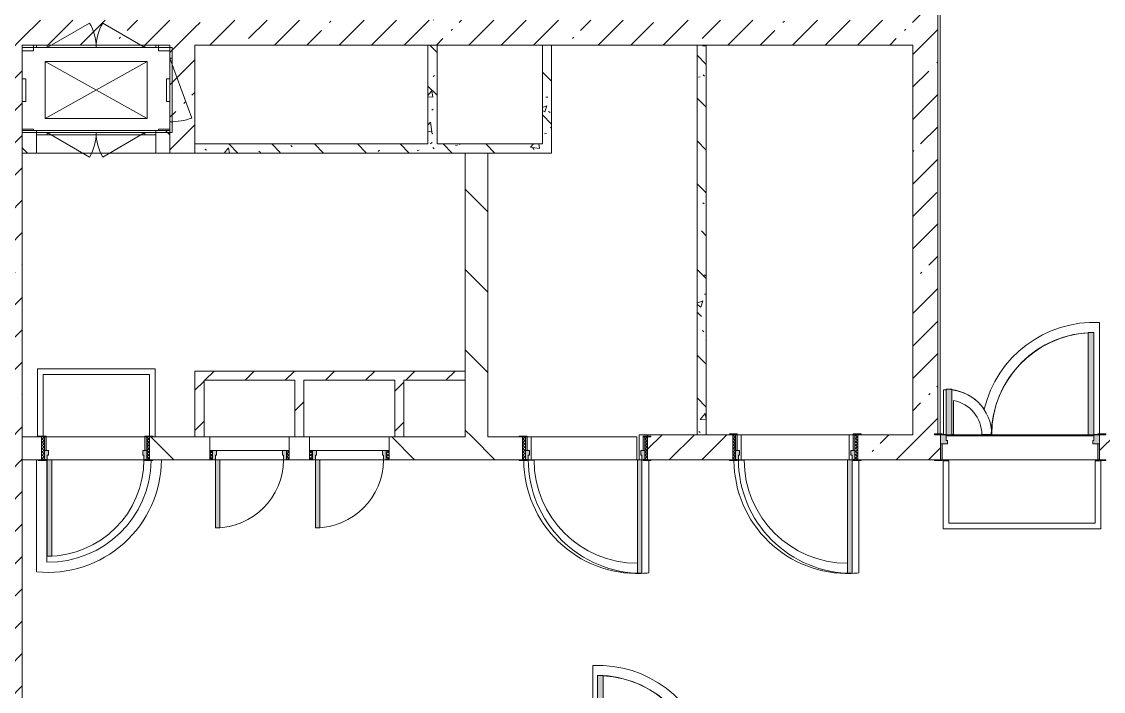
# Model space of a CAD drawing. Header units: millimetres. Extents: x 34897 to 231692, y -8553 to 29000.
# Drawn here: x 189646 to 199170, y 11360 to 17257 of the extents above; entities that cross this region are included whole.
import ezdxf

# ---------------------------------------------------------------- set-up
doc = ezdxf.new("R2010")
doc.units = ezdxf.units.MM
for name, color, linetype, lineweight, true_color in [('A-DOOR-1', 7, 'Continuous', 5, 0xaaaaaa), ('A-DOOR-2', 7, 'Continuous', 5, 0xe2e2e2), ('A-DOOR-FRAM-1', 7, 'Continuous', 5, 0xe2e2e2), ('A-DOOR-FRAM-2', 7, 'Continuous', 5, 0xaaaaaa), ('A-FLOR-1', 7, 'Continuous', 5, 0xaaaaaa), ('I-WALL-6', 7, 'Continuous', 5, 0x787878)]:
    doc.layers.add(name, color=color, linetype=linetype, lineweight=lineweight, true_color=true_color)
for name, color, linetype, lineweight in [('A-GENM', 7, 'Continuous', 5), ('A-WALL', 7, 'Continuous', 9), ('I-WALL-4', 7, 'Continuous', 5), ('M-EQPM-1', 7, 'Continuous', 5)]:
    doc.layers.add(name, color=color, linetype=linetype, lineweight=lineweight)
pattern_1 = [(45, (104681.5, 0), (-285.1231, 285.1231), []), (45, (104966.64, 0), (-285.1231, 285.1231), [504.031, -100.806, 16.764, -84.042])]
pattern_2 = [(135, (104681.5, 0), (-353.5534, -353.5534), [])]
pattern_3 = [(135, (104681.5, 0), (-377.1708, -377.1708), [533.4, -88.9, 17.78, -88.9]), (135, (104681.5, 376.94), (-377.1708, -377.1708), []), (50, (104681.5, 0), (637.6445, -55.7866), [66.675, -733.425]), (355, (104681.5, 0), (-123.3494, 668.699), [53.34, -586.74]), (100.451, (104734.65, -4.65), (514.299, 612.908), [56.665, -623.315]), (46.184, (104681.5, 177.8), (948.7764, -147.15), [100.012, -1100.137]), (96.636, (104760.6, 165.5), (830.909, 865.997), [84.998, -934.973]), (351.184, (104681.5, 177.8), (830.918, 865.988), [80.01, -880.11]), (21, (104770.4, 133.35), (530.6506, -357.9283), [66.675, -733.425]), (326, (104770.4, 133.35), (216.308, 644.6585), [53.34, -586.74]), (71.451, (104814.64, 103.5), (746.9596, 286.7243), [56.665, -623.315]), (37.5, (104681.52, 0), (10.81053, 295.9426), [16.764, -562.864, 16.764, -578.866, -588.962]), (37.5, (104681.52, 0), (10.81053, 295.9426), [-1175.258, 16.764, -572.198]), (7.5, (104681.52, 0), (233.8692, 350.6318), [16.764, -322.834, 16.764, -549.529, -224.472]), (7.5, (104681.52, 0), (233.8692, 350.6318), [-905.891, 16.764, -207.708]), (327.5, (104483.27, 0), (474.5678, -20.0513), [16.764, -205.486, 16.764, -676.656, -920.115]), (327.5, (104483.27, 0), (474.5678, -20.0513), [-915.67, 16.764, -903.351]), (317.5, (104394.37, 0), (518.4522, 88.9934), [16.764, -272.161, 16.764, -443.738, -653.415]), (317.5, (104394.37, 0), (518.4522, 88.9934), [-749.427, 16.764, -636.651])]
pattern_4 = [(45, (104681.52, 0), (-176.7767, 176.7767), [])]

# ---------------------------------------------------------------- blocks, each defined once
blk = doc.blocks.new('110_Дверь_СКБ_1Ст_Внутренняя1 - Д-8 950x2100h_охрана-V65-2_10_2_птичка')
at = {"layer": 'A-DOOR-1'}
h = blk.add_hatch(dxfattribs=at)
h.set_pattern_fill('FP_106', color=256, style=0, pattern_type=2)
h.set_pattern_definition([(135, (1826.41, 164.685), (-14.14214, -14.14214), []), (225, (1826.41, 164.685), (14.14214, -14.14214), [])])
h.paths.add_polyline_path([(487.5, 100), (462.5, 100), (462.5, -100), (487.5, -100), (487.5, -34.8)])
at = {"layer": 'A-DOOR-2'}
h = blk.add_hatch(color=256, dxfattribs=at)
h.paths.add_polyline_path([(-437.5, 100), (-437.5, 20), (-402.5, 20), (-402.5, 60), (-412.5, 60), (-416.2, 100)])
h.paths.add_polyline_path([(437.5, 100), (437.5, 60), (427.5, 60), (427.5, 20), (462.5, 20), (462.5, 100)])
at = {"layer": 'A-DOOR-FRAM-1'}
for points in [[(397.5, 950), (397.5, 100), (437.5, 100), (437.5, 950)], [(-492.5, 108), (-492.5, 100), (-422.5, 100), (-422.5, 108)], [(511.4, 108), (447.5, 108), (447.5, 100), (517.5, 100), (517.5, 108)], [(-422.5, 20), (-437.5, 20), (-437.5, -100), (-422.5, -100), (-422.5, -34.8)], [(462.5, 20), (447.5, 20), (447.5, -100), (462.5, -100), (462.5, -34.8)], [(-492.5, -100), (-492.5, -108), (-422.5, -108), (-422.5, -100)], [(517.5, -100), (447.5, -100), (447.5, -108), (517.5, -108)]]:
    blk.add_hatch(color=256, dxfattribs=at).paths.add_polyline_path(points)
at = {"layer": 'A-DOOR-FRAM-2'}
h = blk.add_hatch(dxfattribs=at)
h.set_pattern_fill('FP_107', color=256, style=0, pattern_type=2)
h.set_pattern_definition([(45, (-296.384, 164.685), (-14.1421, 14.1421), []), (135, (-296.384, 164.685), (-14.1421, -14.1421), [])])
h.paths.add_polyline_path([(-437.5, 100), (-462.5, 100), (-462.5, -100), (-437.5, -100), (-437.5, -34.8)])
at = {"layer": 'A-DOOR-1'}
for p, q in [((437.5, 950), (397.5, 950)), ((397.5, 950), (397.5, 100)), ((437.5, 100), (437.5, 950)), ((397.5, 100), (437.5, 100))]:
    blk.add_line(p, q, dxfattribs=at)
blk.add_arc((437.5, 100), 850, 90, 180, dxfattribs=at)
at = {"layer": 'A-DOOR-FRAM-2'}
for p, q in [((-422.5, 108), (-492.5, 108)), ((-492.5, 108), (-492.5, 100)), ((-492.5, 100), (-422.5, 100)), ((-437.5, 100), (-462.5, 100)), ((-462.5, 100), (-462.5, -100)), ((-412.5, 100), (-437.5, 100)), ((-437.5, 100), (-437.5, 20)), ((-437.5, -100), (-437.5, 100)), ((-422.5, 100), (-437.5, 100)), ((-437.5, 100), (-437.5, 99)), ((-437.5, 99), (-422.5, 99)), ((-422.5, 100), (-422.5, 108)), ((-422.5, 99), (-422.5, 100)), ((-412.5, 60), (-412.5, 100)), ((437.5, 100), (437.5, 60)), ((462.5, 100), (437.5, 100)), ((517.5, 108), (447.5, 108)), ((447.5, 108), (447.5, 100)), ((462.5, 100), (447.5, 100)), ((447.5, 100), (447.5, 99)), ((447.5, 100), (517.5, 100)), ((447.5, 99), (462.5, 99)), ((462.5, 20), (462.5, 100)), ((487.5, 100), (462.5, 100)), ((462.5, 100), (462.5, -100)), ((462.5, 99), (462.5, 100)), ((487.5, -100), (487.5, 100)), ((517.5, 100), (517.5, 108)), ((-437.5, 20), (-402.5, 20)), ((-422.5, 20), (-437.5, 20)), ((-437.5, 20), (-437.5, -100)), ((-422.5, -100), (-422.5, 20)), ((-402.5, 60), (-412.5, 60)), ((-402.5, 20), (-402.5, 60)), ((437.5, 60), (427.5, 60)), ((427.5, 60), (427.5, 20)), ((427.5, 20), (462.5, 20)), ((462.5, 20), (447.5, 20)), ((447.5, 20), (447.5, -100)), ((462.5, -100), (462.5, 20)), ((-422.5, -100), (-492.5, -100)), ((-492.5, -100), (-492.5, -108)), ((-492.5, -108), (-422.5, -108)), ((-462.5, -100), (-437.5, -100)), ((-437.5, -100), (-422.5, -100)), ((-422.5, -108), (-422.5, -100)), ((447.5, -100), (462.5, -100)), ((517.5, -100), (447.5, -100)), ((447.5, -100), (447.5, -108)), ((447.5, -108), (517.5, -108)), ((462.5, -100), (487.5, -100)), ((517.5, -108), (517.5, -100))]:
    blk.add_line(p, q, dxfattribs=at)
blk = doc.blocks.new('DOR_Проход в стене_Прямоугольный - 1050x1150 EI30-23344994-2_10_2_птичка')
at = {"layer": 'A-DOOR-1'}
for p, q in [((525, 100), (-525, 100)), ((525, -100), (-525, -100))]:
    blk.add_line(p, q, dxfattribs=at)
blk = doc.blocks.new('110_Дверь_СКБ_2Ст - Д-1_л_Лестничная клетка EIS60 2-32142534-2_10_2_птичка')
at = {"layer": 'A-DOOR-2'}
for points in [[(662.5, 110), (662.5, 1010), (612.5, 1010), (612.5, 110)], [(-587.5, 510), (-637.5, 510), (-637.5, 110), (-587.5, 110), (-587.5, 433.2)], [(712.5, 30), (697.5, 30), (697.5, -110), (712.5, -110), (712.5, -30.6)]]:
    blk.add_hatch(color=256, dxfattribs=at).paths.add_polyline_path(points)
h = blk.add_hatch(color=256, dxfattribs=at)
h.paths.add_polyline_path([(712.5, 110), (662.5, 110), (662.5, 60), (652.5, 60), (652.5, 30), (712.5, 30)])
h.paths.add_polyline_path([(-627.5, 30), (-627.5, 60), (-637.5, 60), (-637.5, 110), (-687.5, 110), (-687.5, 30)])
at = {"layer": 'A-DOOR-FRAM-1'}
for points in [[(-672.5, 110), (-672.5, 118), (-742.5, 118), (-742.5, 110)], [(767.5, 110), (767.5, 118), (697.5, 118), (697.5, 110)], [(-672.5, 30), (-687.5, 30), (-687.5, -110), (-672.5, -110), (-672.5, -30.6)], [(-672.5, -110), (-742.5, -110), (-742.5, -118), (-672.5, -118)], [(767.5, -118), (767.5, -110), (697.5, -110), (697.5, -118)]]:
    blk.add_hatch(color=256, dxfattribs=at).paths.add_polyline_path(points)
at = {"layer": 'A-DOOR-1'}
for p, q in [((662.5, 1010), (612.5, 1010)), ((612.5, 1010), (612.5, 110)), ((662.5, 110), (662.5, 1010)), ((-637.5, 510), (-637.5, 110)), ((-587.5, 510), (-637.5, 510)), ((-587.5, 110), (-587.5, 510)), ((-637.5, 110), (-587.5, 110)), ((612.5, 110), (662.5, 110))]:
    blk.add_line(p, q, dxfattribs=at)
for centre, radius, start, end in [((662.5, 110), 900, 90, 180), ((-637.5, 110), 400, 360, 90)]:
    blk.add_arc(centre, radius, start, end, dxfattribs=at)
at = {"layer": 'A-DOOR-FRAM-2'}
for p, q in [((-672.5, 118), (-742.5, 118)), ((-742.5, 118), (-742.5, 110)), ((-742.5, 110), (-672.5, 110)), ((-637.5, 110), (-687.5, 110)), ((-687.5, 110), (-687.5, 30)), ((-672.5, 110), (-672.5, 118)), ((-637.5, 60), (-637.5, 110)), ((662.5, 110), (662.5, 60)), ((712.5, 110), (662.5, 110)), ((767.5, 118), (697.5, 118)), ((697.5, 118), (697.5, 110)), ((697.5, 110), (767.5, 110)), ((712.5, 30), (712.5, 110)), ((767.5, 110), (767.5, 118)), ((-687.5, 30), (-627.5, 30)), ((-672.5, 30), (-687.5, 30)), ((-687.5, 30), (-687.5, -110)), ((-672.5, -110), (-672.5, 30)), ((-627.5, 60), (-637.5, 60)), ((-627.5, 30), (-627.5, 60)), ((662.5, 60), (652.5, 60)), ((652.5, 60), (652.5, 30)), ((652.5, 30), (712.5, 30)), ((712.5, 30), (697.5, 30)), ((697.5, 30), (697.5, -110)), ((712.5, -110), (712.5, 30)), ((-672.5, -110), (-742.5, -110)), ((-742.5, -110), (-742.5, -118)), ((-742.5, -118), (-672.5, -118)), ((-687.5, -110), (-672.5, -110)), ((-672.5, -118), (-672.5, -110)), ((697.5, -110), (712.5, -110)), ((767.5, -110), (697.5, -110)), ((697.5, -110), (697.5, -118)), ((697.5, -118), (767.5, -118)), ((767.5, -118), (767.5, -110))]:
    blk.add_line(p, q, dxfattribs=at)
blk = doc.blocks.new('110_Дверь_СКБ_2Ст - Д-2а_п_ Из коридора на лестницу-32215207-2_10_2_птичка')
at = {"layer": 'A-DOOR-2'}
for points in [[(-587.5, 100), (-587.5, 1000), (-637.5, 1000), (-637.5, 100)], [(662.5, 100), (662.5, 500), (612.5, 500), (612.5, 100)], [(712.5, -100), (712.5, 20), (697.5, 20), (697.5, -100)]]:
    blk.add_hatch(color=256, dxfattribs=at).paths.add_polyline_path(points)
h = blk.add_hatch(color=256, dxfattribs=at)
h.paths.add_polyline_path([(652.5, 20), (712.5, 20), (712.5, 100), (662.5, 100), (662.5, 50), (652.5, 50)])
h.paths.add_polyline_path([(-687.5, 20), (-627.5, 20), (-627.5, 50), (-637.5, 50), (-637.5, 100), (-687.5, 100)])
at = {"layer": 'A-DOOR-FRAM-1'}
for points in [[(-672.5, 100), (-672.5, 108), (-742.5, 108), (-742.5, 100)], [(767.5, 100), (767.5, 108), (697.5, 108), (697.5, 100)], [(-672.5, -100), (-672.5, 20), (-687.5, 20), (-687.5, -100)], [(-672.5, -108), (-672.5, -100), (-742.5, -100), (-742.5, -108)], [(767.5, -108), (767.5, -100), (697.5, -100), (697.5, -108)]]:
    blk.add_hatch(color=256, dxfattribs=at).paths.add_polyline_path(points)
at = {"layer": 'A-DOOR-1'}
for p, q in [((-637.5, 1000), (-637.5, 100)), ((-587.5, 1000), (-637.5, 1000)), ((-587.5, 100), (-587.5, 1000)), ((662.5, 500), (612.5, 500)), ((612.5, 500), (612.5, 100)), ((662.5, 100), (662.5, 500)), ((-637.5, 100), (-587.5, 100)), ((612.5, 100), (662.5, 100))]:
    blk.add_line(p, q, dxfattribs=at)
for centre, radius, start, end in [((-637.5, 100), 900, 0, 90), ((662.5, 100), 400, 90, 180)]:
    blk.add_arc(centre, radius, start, end, dxfattribs=at)
at = {"layer": 'A-DOOR-FRAM-2'}
for p, q in [((-672.5, 108), (-742.5, 108)), ((-742.5, 108), (-742.5, 100)), ((-742.5, 100), (-672.5, 100)), ((-637.5, 100), (-687.5, 100)), ((-687.5, 100), (-687.5, 20)), ((-672.5, 100), (-672.5, 108)), ((-637.5, 50), (-637.5, 100)), ((662.5, 100), (662.5, 50)), ((712.5, 100), (662.5, 100)), ((767.5, 108), (697.5, 108)), ((697.5, 108), (697.5, 100)), ((697.5, 100), (767.5, 100)), ((712.5, 20), (712.5, 100)), ((767.5, 100), (767.5, 108)), ((-687.5, 20), (-627.5, 20)), ((-672.5, 20), (-687.5, 20)), ((-687.5, 20), (-687.5, -100)), ((-672.5, -100), (-672.5, 20)), ((-627.5, 50), (-637.5, 50)), ((-627.5, 20), (-627.5, 50)), ((662.5, 50), (652.5, 50)), ((652.5, 50), (652.5, 20)), ((652.5, 20), (712.5, 20)), ((712.5, 20), (697.5, 20)), ((697.5, 20), (697.5, -100)), ((712.5, -100), (712.5, 20)), ((-672.5, -100), (-742.5, -100)), ((-742.5, -100), (-742.5, -108)), ((-742.5, -108), (-672.5, -108)), ((-687.5, -100), (-672.5, -100)), ((-672.5, -108), (-672.5, -100)), ((697.5, -100), (712.5, -100)), ((767.5, -100), (697.5, -100)), ((697.5, -100), (697.5, -108)), ((697.5, -108), (767.5, -108)), ((767.5, -108), (767.5, -100))]:
    blk.add_line(p, q, dxfattribs=at)
blk = doc.blocks.new('110_Дверь_СКБ_1Ст_Внутренняя1 - Д-3 _п_ 1100x2100h_много всего-32102842-2_10_2_птичка')
at = {"layer": 'A-DOOR-1'}
h = blk.add_hatch(dxfattribs=at)
h.set_pattern_fill('FP_131', color=256, style=0, pattern_type=2)
h.set_pattern_definition([(135, (1751.41, 174.685), (-14.14214, -14.14214), []), (225, (1751.41, 174.685), (14.14214, -14.14214), [])])
h.paths.add_polyline_path([(562.5, 110), (537.5, 110), (537.5, -110), (562.5, -110), (562.5, -24.8)])
at = {"layer": 'A-DOOR-2'}
h = blk.add_hatch(color=256, dxfattribs=at)
h.paths.add_polyline_path([(512.5, 110), (512.5, 70), (502.5, 70), (502.5, 30), (537.5, 30), (537.5, 110)])
h.paths.add_polyline_path([(-487.5, 110), (-512.5, 110), (-512.5, 30), (-477.5, 30), (-477.5, 70), (-487.5, 70)])
at = {"layer": 'A-DOOR-FRAM-1'}
for points in [[(-487.5, 1110), (-487.5, 110), (-447.5, 110), (-447.5, 1110)], [(-567.5, 118), (-567.5, 110), (-497.5, 110), (-497.5, 118)], [(592.5, 118), (522.5, 118), (522.5, 110), (592.5, 110)], [(-497.5, 30), (-512.5, 30), (-512.5, -110), (-497.5, -110), (-497.5, -24.8)], [(537.5, 30), (522.5, 30), (522.5, -110), (537.5, -110), (537.5, -24.8)], [(-567.5, -110), (-567.5, -118), (-497.5, -118), (-497.5, -110)], [(592.5, -110), (522.5, -110), (522.5, -118), (592.5, -118)]]:
    blk.add_hatch(color=256, dxfattribs=at).paths.add_polyline_path(points)
at = {"layer": 'A-DOOR-FRAM-2'}
h = blk.add_hatch(dxfattribs=at)
h.set_pattern_fill('FP_132', color=256, style=0, pattern_type=2)
h.set_pattern_definition([(45, (-371.384, 174.685), (-14.1421, 14.1421), []), (135, (-371.384, 174.685), (-14.1421, -14.1421), [])])
h.paths.add_polyline_path([(-512.5, 110), (-537.5, 110), (-537.5, -110), (-512.5, -110), (-512.5, -24.8)])
at = {"layer": 'A-DOOR-1'}
for p, q in [((-487.5, 1110), (-487.5, 110)), ((-447.5, 1110), (-487.5, 1110)), ((-447.5, 110), (-447.5, 1110)), ((-487.5, 110), (-447.5, 110))]:
    blk.add_line(p, q, dxfattribs=at)
blk.add_arc((-487.5, 110), 1000, 360, 90, dxfattribs=at)
at = {"layer": 'A-DOOR-FRAM-2'}
for p, q in [((-497.5, 118), (-567.5, 118)), ((-567.5, 118), (-567.5, 110)), ((-567.5, 110), (-497.5, 110)), ((-512.5, 110), (-537.5, 110)), ((-537.5, 110), (-537.5, -110)), ((-487.5, 110), (-512.5, 110)), ((-512.5, 110), (-512.5, 30)), ((-512.5, -110), (-512.5, 110)), ((-497.5, 110), (-512.5, 110)), ((-512.5, 110), (-512.5, 109)), ((-512.5, 109), (-497.5, 109)), ((-497.5, 110), (-497.5, 118)), ((-497.5, 109), (-497.5, 110)), ((-487.5, 70), (-487.5, 110)), ((512.5, 110), (512.5, 70)), ((537.5, 110), (512.5, 110)), ((592.5, 118), (522.5, 118)), ((522.5, 118), (522.5, 110)), ((537.5, 110), (522.5, 110)), ((522.5, 110), (522.5, 109)), ((522.5, 110), (592.5, 110)), ((522.5, 109), (537.5, 109)), ((537.5, 30), (537.5, 110)), ((562.5, 110), (537.5, 110)), ((537.5, 110), (537.5, -110)), ((537.5, 109), (537.5, 110)), ((562.5, -110), (562.5, 110)), ((592.5, 110), (592.5, 118)), ((-512.5, 30), (-477.5, 30)), ((-497.5, 30), (-512.5, 30)), ((-512.5, 30), (-512.5, -110)), ((-497.5, -110), (-497.5, 30)), ((-477.5, 70), (-487.5, 70)), ((-477.5, 30), (-477.5, 70)), ((512.5, 70), (502.5, 70)), ((502.5, 70), (502.5, 30)), ((502.5, 30), (537.5, 30)), ((537.5, 30), (522.5, 30)), ((522.5, 30), (522.5, -110)), ((537.5, -110), (537.5, 30)), ((-497.5, -110), (-567.5, -110)), ((-567.5, -110), (-567.5, -118)), ((-567.5, -118), (-497.5, -118)), ((-537.5, -110), (-512.5, -110)), ((-512.5, -110), (-497.5, -110)), ((-497.5, -118), (-497.5, -110)), ((522.5, -110), (537.5, -110)), ((592.5, -110), (522.5, -110)), ((522.5, -110), (522.5, -118)), ((522.5, -118), (592.5, -118)), ((537.5, -110), (562.5, -110)), ((592.5, -118), (592.5, -110))]:
    blk.add_line(p, q, dxfattribs=at)
blk = doc.blocks.new('110_Дверь_СКБ_1Ст_Внутренняя1 - Д-3 _п_ 1100x2100h_много всего-32102838-2_10_2_птичка')
at = {"layer": 'A-DOOR-1'}
h = blk.add_hatch(dxfattribs=at)
h.set_pattern_fill('FP_108', color=256, style=0, pattern_type=2)
h.set_pattern_definition([(135, (1751.41, 164.685), (-14.14214, -14.14214), []), (225, (1751.41, 164.685), (14.14214, -14.14214), [])])
h.paths.add_polyline_path([(562.5, 100), (537.5, 100), (537.5, -100), (562.5, -100), (562.5, -34.8)])
at = {"layer": 'A-DOOR-2'}
h = blk.add_hatch(color=256, dxfattribs=at)
h.paths.add_polyline_path([(512.5, 100), (512.5, 60), (502.5, 60), (502.5, 20), (537.5, 20), (537.5, 100)])
h.paths.add_polyline_path([(-487.5, 100), (-512.5, 100), (-512.5, 20), (-477.5, 20), (-477.5, 60), (-487.5, 60)])
at = {"layer": 'A-DOOR-FRAM-1'}
for points in [[(-487.5, 1100), (-487.5, 100), (-447.5, 100), (-447.5, 1100)], [(-567.5, 108), (-567.5, 100), (-497.5, 100), (-497.5, 108)], [(592.5, 108), (522.5, 108), (522.5, 100), (592.5, 100)], [(-497.5, 20), (-512.5, 20), (-512.5, -100), (-497.5, -100), (-497.5, -34.8)], [(537.5, 20), (522.5, 20), (522.5, -100), (537.5, -100), (537.5, -34.8)], [(-567.5, -100), (-567.5, -108), (-497.5, -108), (-497.5, -100)], [(592.5, -100), (522.5, -100), (522.5, -108), (592.5, -108)]]:
    blk.add_hatch(color=256, dxfattribs=at).paths.add_polyline_path(points)
at = {"layer": 'A-DOOR-FRAM-2'}
h = blk.add_hatch(dxfattribs=at)
h.set_pattern_fill('FP_109', color=256, style=0, pattern_type=2)
h.set_pattern_definition([(45, (-371.384, 164.685), (-14.1421, 14.1421), []), (135, (-371.384, 164.685), (-14.1421, -14.1421), [])])
h.paths.add_polyline_path([(-512.5, 100), (-537.5, 100), (-537.5, -100), (-512.5, -100), (-512.5, -34.8)])
at = {"layer": 'A-DOOR-1'}
for p, q in [((-487.5, 1100), (-487.5, 100)), ((-447.5, 1100), (-487.5, 1100)), ((-447.5, 100), (-447.5, 1100)), ((-487.5, 100), (-447.5, 100))]:
    blk.add_line(p, q, dxfattribs=at)
blk.add_arc((-487.5, 100), 1000, 360, 90, dxfattribs=at)
at = {"layer": 'A-DOOR-FRAM-2'}
for p, q in [((-497.5, 108), (-567.5, 108)), ((-567.5, 108), (-567.5, 100)), ((-567.5, 100), (-497.5, 100)), ((-512.5, 100), (-537.5, 100)), ((-537.5, 100), (-537.5, -100)), ((-487.5, 100), (-512.5, 100)), ((-512.5, 100), (-512.5, 20)), ((-512.5, -100), (-512.5, 100)), ((-497.5, 100), (-512.5, 100)), ((-512.5, 100), (-512.5, 99)), ((-512.5, 99), (-497.5, 99)), ((-497.5, 100), (-497.5, 108)), ((-497.5, 99), (-497.5, 100)), ((-487.5, 60), (-487.5, 100)), ((512.5, 100), (512.5, 60)), ((537.5, 100), (512.5, 100)), ((592.5, 108), (522.5, 108)), ((522.5, 108), (522.5, 100)), ((537.5, 100), (522.5, 100)), ((522.5, 100), (522.5, 99)), ((522.5, 100), (592.5, 100)), ((522.5, 99), (537.5, 99)), ((537.5, 20), (537.5, 100)), ((562.5, 100), (537.5, 100)), ((537.5, 100), (537.5, -100)), ((537.5, 99), (537.5, 100)), ((562.5, -100), (562.5, 100)), ((592.5, 100), (592.5, 108)), ((-512.5, 20), (-477.5, 20)), ((-497.5, 20), (-512.5, 20)), ((-512.5, 20), (-512.5, -100)), ((-497.5, -100), (-497.5, 20)), ((-477.5, 60), (-487.5, 60)), ((-477.5, 20), (-477.5, 60)), ((512.5, 60), (502.5, 60)), ((502.5, 60), (502.5, 20)), ((502.5, 20), (537.5, 20)), ((537.5, 20), (522.5, 20)), ((522.5, 20), (522.5, -100)), ((537.5, -100), (537.5, 20)), ((-497.5, -100), (-567.5, -100)), ((-567.5, -100), (-567.5, -108)), ((-567.5, -108), (-497.5, -108)), ((-537.5, -100), (-512.5, -100)), ((-512.5, -100), (-497.5, -100)), ((-497.5, -108), (-497.5, -100)), ((522.5, -100), (537.5, -100)), ((592.5, -100), (522.5, -100)), ((522.5, -100), (522.5, -108)), ((522.5, -108), (592.5, -108)), ((537.5, -100), (562.5, -100)), ((592.5, -108), (592.5, -100))]:
    blk.add_line(p, q, dxfattribs=at)
blk = doc.blocks.new('160_Подъемник - 160_Подъемник-23521422-2_10_2_птичка')
at = {"layer": 'A-GENM'}
for p, q in [((220, 0), (592.4, 215)), ((220, 0), (592.4, 215)), ((1080, 0), (707.6, 215)), ((1080, 0), (707.6, 215)), ((-20, -95), (-20, 0)), ((-20, 0), (0, 0)), ((0, 0), (0, -95)), ((220, 20), (125, 20)), ((125, 20), (125, 0)), ((220, 20), (125, 20)), ((125, 20), (125, 0)), ((220, 0), (220, 20)), ((1080, 20), (220, 20)), ((220, 20), (1080, 20)), ((220, 0), (220, 20)), ((1080, 20), (220, 20)), ((220, 20), (1080, 20)), ((1080, 0), (1080, 20)), ((1080, 20), (1175, 20)), ((1080, 0), (1080, 20)), ((1080, 20), (1175, 20)), ((1175, 20), (1175, 0)), ((1175, 20), (1175, 0)), ((0, -95), (-20, -95)), ((-20, -95), (-20, -655)), ((-20, -655), (-20, -95)), ((125, 0), (220, 0)), ((125, 0), (220, 0)), ((1175, 0), (1080, 0)), ((1175, 0), (1080, 0)), ((0, -655), (-191.5, -128.8)), ((0, -655), (-20, -655)), ((-20, -655), (-20, -750)), ((0, -750), (0, -655)), ((-20, -750), (0, -750)), ((125, -770), (125, -750)), ((125, -750), (220, -750)), ((125, -770), (125, -750)), ((125, -750), (220, -750)), ((220, -750), (220, -770)), ((220, -750), (592.4, -965)), ((220, -750), (220, -770)), ((220, -750), (592.4, -965)), ((1080, -750), (707.6, -965)), ((1080, -750), (707.6, -965)), ((1080, -750), (1080, -770)), ((1175, -750), (1080, -750)), ((1080, -750), (1080, -770)), ((1175, -750), (1080, -750)), ((1175, -770), (1175, -750)), ((1175, -770), (1175, -750)), ((220, -770), (125, -770)), ((220, -770), (125, -770)), ((1080, -770), (220, -770)), ((220, -770), (1080, -770)), ((220, -770), (792, -770)), ((1080, -770), (508, -770)), ((1080, -770), (1175, -770)), ((1080, -770), (1175, -770))]:
    blk.add_line(p, q, dxfattribs=at)
for centre, radius, start, end in [((220, 0), 430, 0, 30), ((220, 0), 430, 0, 30), ((1080, 0), 430, 150, 180), ((1080, 0), 430, 150, 180), ((0, -655), 560, 90, 110), ((220, -750), 430, 330, 0), ((220, -750), 430, 330, 0), ((1080, -750), 430, 180, 210), ((1080, -750), 430, 180, 210)]:
    blk.add_arc(centre, radius, start, end, dxfattribs=at)
at = {"layer": 'M-EQPM-1'}
for p, q in [((1300, 0), (0, 0)), ((0, 0), (0, -750)), ((1300, -750), (1300, 0)), ((1100, -625), (200, -125)), ((200, -625), (1100, -125)), ((1100, -125), (200, -125)), ((200, -125), (200, -625)), ((1100, -625), (1100, -125)), ((200, -625), (1100, -625)), ((0, -750), (1300, -750))]:
    blk.add_line(p, q, dxfattribs=at)
blk = doc.blocks.new('Закладная деталь приямка - 200_100-20924312-2_10_2_птичка')
at = {"layer": 'M-EQPM-1'}
for p, q in [((85000, 16755), (84970, 16755)), ((85000, 16755), (84970, 16755)), ((85000, 16555), (85000, 16755)), ((85000, 16755), (85000, 16555)), ((84970, 16555), (85000, 16555)), ((85000, 16555), (84970, 16555))]:
    blk.add_line(p, q, dxfattribs=at)
blk = doc.blocks.new('Закладная деталь приямка - 200_100-V126-2_10_2_птичка')
at = {"layer": 'M-EQPM-1'}
for p, q in [((86240, 16755), (86240, 16555)), ((86240, 16555), (86240, 16755)), ((86270, 16755), (86240, 16755)), ((86240, 16755), (86270, 16755)), ((86240, 16555), (86270, 16555)), ((86240, 16555), (86270, 16555))]:
    blk.add_line(p, q, dxfattribs=at)
blk = doc.blocks.new('Закладная деталь приямка - 150_100-20924311-2_10_2_птичка')
at = {"layer": 'M-EQPM-1'}
for p, q in [((85070, 17050), (85070, 17000)), ((85070, 17050), (85070, 17000)), ((84970, 17000), (85070, 17000)), ((85070, 17000), (84970, 17000))]:
    blk.add_line(p, q, dxfattribs=at)
blk = doc.blocks.new('Закладная деталь приямка - 150_100-V127-2_10_2_птичка')
at = {"layer": 'M-EQPM-1'}
for p, q in [((86170, 17000), (86170, 17050)), ((86170, 17000), (86170, 17050)), ((86270, 17000), (86170, 17000)), ((86170, 17000), (86270, 17000))]:
    blk.add_line(p, q, dxfattribs=at)
blk = doc.blocks.new('Закладная деталь приямка - 150_100-V128-2_10_2_птичка')
at = {"layer": 'M-EQPM-1'}
for p, q in [((86270, 16310), (86170, 16310)), ((86170, 16310), (86270, 16310)), ((86170, 16310), (86170, 16300)), ((86170, 16310), (86170, 16300))]:
    blk.add_line(p, q, dxfattribs=at)
blk = doc.blocks.new('Закладная деталь приямка - 150_100-V129-2_10_2_птичка')
at = {"layer": 'M-EQPM-1'}
for p, q in [((85070, 16310), (84970, 16310)), ((84970, 16310), (85070, 16310)), ((85070, 16300), (85070, 16310)), ((85070, 16310), (85070, 16300))]:
    blk.add_line(p, q, dxfattribs=at)
blk = doc.blocks.new('110_Дверь_СКБ_1Ст - д-18 700x2100h_Технический шкаф ЭОМ и СС-V140-2_10_2_птичка')
at = {"layer": 'A-DOOR-1'}
h = blk.add_hatch(dxfattribs=at)
h.set_pattern_fill('FP_166', color=256, style=0, pattern_type=2)
h.set_pattern_definition([(135, (1951.41, 164.685), (-14.14214, -14.14214), []), (225, (1951.41, 164.685), (14.14214, -14.14214), [])])
h.paths.add_polyline_path([(362.5, 100), (337.5, 100), (337.5, 20), (362.5, 20)])
at = {"layer": 'A-DOOR-2'}
h = blk.add_hatch(color=256, dxfattribs=at)
h.paths.add_polyline_path([(312.5, 100), (312.5, 60), (302.5, 60), (302.5, 20), (337.5, 20), (337.5, 100)])
h.paths.add_polyline_path([(-287.5, 100), (-312.5, 100), (-312.5, 20), (-277.5, 20), (-277.5, 60), (-287.5, 60)])
at = {"layer": 'A-DOOR-FRAM-1'}
blk.add_hatch(color=256, dxfattribs=at).paths.add_polyline_path([(272.5, 700), (272.5, 100), (312.5, 100), (312.5, 700)])
at = {"layer": 'A-DOOR-FRAM-2'}
h = blk.add_hatch(dxfattribs=at)
h.set_pattern_fill('FP_167', color=256, style=0, pattern_type=2)
h.set_pattern_definition([(45, (-171.384, 164.685), (-14.1421, 14.1421), []), (135, (-171.384, 164.685), (-14.1421, -14.1421), [])])
h.paths.add_polyline_path([(-312.5, 100), (-337.5, 100), (-337.5, 20), (-312.5, 20)])
at = {"layer": 'A-DOOR-1'}
for p, q in [((312.5, 700), (272.5, 700)), ((272.5, 700), (272.5, 100)), ((312.5, 100), (312.5, 700)), ((272.5, 100), (312.5, 100))]:
    blk.add_line(p, q, dxfattribs=at)
blk.add_arc((312.5, 100), 600, 90, 180, dxfattribs=at)
at = {"layer": 'A-DOOR-FRAM-2'}
for p, q in [((-312.5, 100), (-337.5, 100)), ((-337.5, 100), (-337.5, 20)), ((-287.5, 100), (-312.5, 100)), ((-312.5, 100), (-312.5, 20)), ((-312.5, 20), (-312.5, 100)), ((-287.5, 60), (-287.5, 100)), ((-287.5, 100), (272.5, 100)), ((312.5, 100), (312.5, 60)), ((337.5, 100), (312.5, 100)), ((337.5, 20), (337.5, 100)), ((362.5, 100), (337.5, 100)), ((337.5, 100), (337.5, 20)), ((362.5, 20), (362.5, 100)), ((-337.5, 20), (-312.5, 20)), ((-312.5, 20), (-277.5, 20)), ((-277.5, 60), (-287.5, 60)), ((-277.5, 20), (-277.5, 60)), ((302.5, 20), (-277.5, 20)), ((312.5, 60), (302.5, 60)), ((302.5, 60), (302.5, 20)), ((302.5, 20), (337.5, 20)), ((337.5, 20), (362.5, 20))]:
    blk.add_line(p, q, dxfattribs=at)

msp = doc.modelspace()

# ---------------------------------------------------------------- hatches: boundary and pattern name
at = {"layer": 'I-WALL-4'}
h = msp.add_hatch(dxfattribs=at)
h.set_pattern_fill('FP_101', color=256, style=0, pattern_type=2)
h.set_pattern_definition(pattern_1)
h.paths.add_polyline_path([(197681.5, 13400), (197711.5, 13400), (197711.5, 13620), (197681.5, 13620), (197681.6, 13628), (197711.5, 13628), (197711.5, 21550), (197491.5, 21550), (197491.5, 13400)])
h = msp.add_hatch(dxfattribs=at)
h.set_pattern_fill('FP_101', color=256, style=0, pattern_type=2)
h.set_pattern_definition(pattern_1)
h.paths.add_polyline_path([(189651.5, 16300), (189651.5, 17270), (189541.5, 17270), (189541.5, 16300)])
h = msp.add_hatch(dxfattribs=at)
h.set_pattern_fill('FP_101', color=256, style=0, pattern_type=2)
h.set_pattern_definition(pattern_1)
h.paths.add_polyline_path([(190951.5, 17050), (191171.5, 17050), (191171.5, 17270), (189651.5, 17270), (189651.5, 17050), (190725.2, 17050)])
h = msp.add_hatch(dxfattribs=at)
h.set_pattern_fill('FP_101', color=256, style=0, pattern_type=2)
h.set_pattern_definition(pattern_1)
h.paths.add_polyline_path([(197491.5, 17050), (197491.5, 17270), (191171.5, 17270), (191171.5, 17050), (196290.3, 17050)])
h = msp.add_hatch(dxfattribs=at)
h.set_pattern_fill('FP_101', color=256, style=0, pattern_type=2)
h.set_pattern_definition(pattern_1)
h.paths.add_polyline_path([(191171.5, 16100), (191171.5, 17050), (190951.5, 17050), (190951.5, 16100)])
h = msp.add_hatch(dxfattribs=at)
h.set_pattern_fill('FP_101', color=256, style=0, pattern_type=2)
h.set_pattern_definition(pattern_1)
h.paths.add_polyline_path([(189541.5, 10400), (189651.5, 10400), (189651.5, 16300), (189541.5, 16300), (189541.5, 10642.6)])
h = msp.add_hatch(dxfattribs=at)
h.set_pattern_fill('FP_104', color=256, style=0, pattern_type=2)
h.set_pattern_definition(pattern_2)
h.paths.add_polyline_path([(189651.5, 16100), (189776.5, 16100), (189776.5, 16300), (189651.5, 16300)])
h.paths.add_polyline_path([(190951.5, 16100), (190951.5, 16300), (190826.5, 16300), (190826.5, 16100)])
h = msp.add_hatch(dxfattribs=at)
h.set_pattern_fill('FP_104', color=256, style=0, pattern_type=2)
h.set_pattern_definition(pattern_2)
h.paths.add_polyline_path([(193751.5, 13600), (193751.5, 16100), (193551.5, 16100), (193551.5, 13600)])
h = msp.add_hatch(dxfattribs=at)
h.set_pattern_fill('FP_105', color=256, style=0, pattern_type=2)
h.set_pattern_definition(pattern_4)
h.paths.add_polyline_path([(191251.5, 13600), (191251.5, 14180), (191171.5, 14180), (191171.5, 13600)])
h = msp.add_hatch(dxfattribs=at)
h.set_pattern_fill('FP_105', color=256, style=0, pattern_type=2)
h.set_pattern_definition(pattern_4)
h.paths.add_polyline_path([(192580.2, 14100), (193551.5, 14100), (193551.5, 14180), (191251.5, 14180), (191251.5, 14100), (192131.5, 14100)])
h = msp.add_hatch(dxfattribs=at)
h.set_pattern_fill('FP_105', color=256, style=0, pattern_type=2)
h.set_pattern_definition(pattern_4)
h.paths.add_polyline_path([(192131.5, 13600), (192131.5, 14100), (192051.5, 14100), (192051.5, 13600)])
h = msp.add_hatch(dxfattribs=at)
h.set_pattern_fill('FP_105', color=256, style=0, pattern_type=2)
h.set_pattern_definition(pattern_4)
h.paths.add_polyline_path([(193011.5, 13600), (193011.5, 14100), (192931.5, 14100), (192931.5, 13600)])
h = msp.add_hatch(dxfattribs=at)
h.set_pattern_fill('FP_101', color=256, style=0, pattern_type=2)
h.set_pattern_definition(pattern_1)
h.paths.add_polyline_path([(195186.5, 13400), (195906.5, 13400), (195906.5, 13620), (195156.5, 13620), (195156.5, 13608), (195186.5, 13608), (195186.5, 13600), (195156.5, 13600), (195156.5, 13400)])
h.paths.add_polyline_path([(197217.8, 13400), (197491.5, 13400), (197491.5, 13620), (197006.5, 13620), (197006.5, 13400), (197036.5, 13400)])
h = msp.add_hatch(dxfattribs=at)
h.set_pattern_fill('FP_101', color=256, style=0, pattern_type=2)
h.set_pattern_definition(pattern_1)
h.paths.add_polyline_path([(199191.5, 13400), (199481.5, 13400), (199481.5, 13620), (199136.5, 13620), (199136.5, 13400)])
h.paths.add_polyline_path([(197711.5, 13400), (197736.5, 13400), (197736.5, 13620), (197711.5, 13620), (197711.5, 13534.8)])
h = msp.add_hatch(dxfattribs=at)
h.set_pattern_fill('FP_104', color=256, style=0, pattern_type=2)
h.set_pattern_definition(pattern_2)
h.paths.add_polyline_path([(189791.5, 13400), (189821.5, 13400), (189821.5, 13600), (189651.5, 13600), (189651.5, 13400)])
h.paths.add_polyline_path([(190801.5, 13400), (191301.5, 13400), (191301.5, 13600), (190771.5, 13600), (190771.5, 13400)])
h.paths.add_polyline_path([(192001.5, 13400), (192181.5, 13400), (192181.5, 13600), (192001.5, 13600), (192001.5, 13480)])
h = msp.add_hatch(dxfattribs=at)
h.set_pattern_fill('FP_104', color=256, style=0, pattern_type=2)
h.set_pattern_definition(pattern_2)
h.paths.add_polyline_path([(193507.7, 13400), (194056.5, 13400), (194056.5, 13600), (192881.5, 13600), (192881.5, 13400)])
at = {"layer": 'I-WALL-6'}
h = msp.add_hatch(dxfattribs=at)
h.set_pattern_fill('FP_114', color=256, style=0, pattern_type=2)
h.set_pattern_definition(pattern_3)
h.paths.add_polyline_path([(193303.2, 16180), (193303.2, 17050), (193223.2, 17050), (193223.2, 16180)])
h.paths.add_polyline_path([(193303.2, 17270), (193303.2, 21235.8), (193223.2, 21235.8), (193223.2, 17270)])
h = msp.add_hatch(dxfattribs=at)
h.set_pattern_fill('FP_114', color=256, style=0, pattern_type=2)
h.set_pattern_definition(pattern_3)
h.paths.add_polyline_path([(194311.5, 16180), (194311.5, 17050), (194231.5, 17050), (194231.5, 16180)])
h = msp.add_hatch(dxfattribs=at)
h.set_pattern_fill('FP_114', color=256, style=0, pattern_type=2)
h.set_pattern_definition(pattern_3)
h.paths.add_polyline_path([(195672.2, 13620), (195672.2, 17050), (195592.2, 17050), (195592.2, 13620)])
h = msp.add_hatch(dxfattribs=at)
h.set_pattern_fill('FP_114', color=256, style=0, pattern_type=2)
h.set_pattern_definition(pattern_3)
h.paths.add_polyline_path([(194311.5, 16100), (194311.5, 16180), (191171.5, 16180), (191171.5, 16100), (193751.5, 16100)])

# ---------------------------------------------------------------- linework, layer by layer
at = {"layer": 'A-FLOR-1'}
for p, q in [((197731.5, 21130), (197731.5, 13628)), ((199135.1, 13628), (199135.1, 14609.2)), ((189786.2, 14200), (189786.2, 13600)), ((190821.5, 14200), (189786.2, 14200)), ((190821.5, 13600), (190821.5, 14200)), ((189836.2, 13608), (189836.2, 14150)), ((189836.2, 14150), (190771.5, 14150)), ((190771.5, 14150), (190771.5, 13608)), ((197761, 14014.7), (197761, 13621.1)), ((197851, 13621.1), (197851, 13920.9)), ((195081.5, 13620), (195156.5, 13620)), ((195946.5, 13620), (195981.5, 13620)), ((195981.5, 13620), (195981.5, 13400)), ((196931.5, 13400), (196931.5, 13620)), ((196931.5, 13620), (196966.5, 13620)), ((197761, 13621.1), (197786.5, 13621.1)), ((197836.5, 13621.1), (197851, 13621.1)), ((198099.6, 13621.1), (198182.6, 13621.1)), ((199086.5, 13621.1), (199121.5, 13621.1)), ((194096.5, 13600), (194131.5, 13600)), ((194131.5, 13600), (194131.5, 13400)), ((197786.5, 13610), (199086.5, 13610)), ((189777.2, 13400), (189777.2, 12412.1)), ((189867.2, 12497.2), (189867.2, 13400)), ((194157, 13397), (194096.5, 13397)), ((195066.5, 13400), (194106.5, 13400)), ((195116.5, 13398), (195106.5, 13398)), ((195167, 12403), (195167, 13392)), ((196007, 13397), (195946.5, 13397)), ((195981.5, 13400), (196916.5, 13400)), ((196966.5, 13398), (196956.5, 13398)), ((197017, 12403), (197017, 13392)), ((197808.3, 13390.8), (197758.3, 13390.8)), ((197758.3, 13390.8), (197758.3, 12790.8)), ((197808.3, 12840.8), (197808.3, 13390.8)), ((199147.5, 13390.8), (199097.5, 13390.8)), ((199097.5, 13390.8), (199097.5, 12840.8)), ((199147.5, 12790.8), (199147.5, 13390.8)), ((197758.3, 12790.8), (199147.5, 12790.8)), ((199097.5, 12840.8), (197808.3, 12840.8)), ((194676, 11588.1), (194676, 10608))]:
    msp.add_line(p, q, dxfattribs=at)
for centre, radius, start, end in [((199092.6, 13610.1), 1000, 87.56236, 166.45029), ((199092.6, 13610.1), 910, 93.53335, 179.3074), ((197794.6, 13621.1), 395, 91.16729, 94.87345), ((197794.6, 13621.1), 395, 34.42231, 83.89083), ((197794.6, 13621.1), 305, 360, 79.33549), ((189877.2, 13407.1), 1000, 264.26083, 359.59239), ((189877.2, 13407.1), 910, 269.37036, 359.04725), ((195067, 13398), 1000, 180.34644, 271.81103), ((195067, 13398), 910, 180.06296, 269.96818), ((196917, 13398), 1000, 180.34644, 271.81103), ((196917, 13398), 910, 180.06296, 269.96818), ((195067, 13398), 1000, 272.26817, 275.73917), ((196917, 13398), 1000, 272.26817, 275.73917), ((194718.5, 10589), 1000, 13.54971, 92.43764), ((194718.5, 10589), 910, 0.6926, 86.97623)]:
    msp.add_arc(centre, radius, start, end, dxfattribs=at)
at = {"layer": 'A-WALL'}
for p, q in [((193303.2, 17050), (193223.2, 17050)), ((194311.5, 17050), (194231.5, 17050)), ((195672.2, 17050), (195592.2, 17050)), ((189651.5, 16300), (189651.5, 16100)), ((191171.5, 16180), (191171.5, 16100)), ((193751.5, 16100), (193551.5, 16100)), ((193551.5, 14100), (193551.5, 14180)), ((195592.2, 13620), (195672.2, 13620)), ((189651.5, 13600), (189651.5, 13400)), ((191171.5, 13600), (191251.5, 13600)), ((192051.5, 13600), (192131.5, 13600)), ((192931.5, 13600), (193011.5, 13600))]:
    msp.add_line(p, q, dxfattribs=at)
at = {"layer": 'I-WALL-4'}
for p, q in [((197711.5, 13628), (197711.5, 21150)), ((189651.5, 17050), (190951.5, 17050)), ((189651.5, 16300), (189651.5, 17050)), ((190951.5, 17050), (190951.5, 16100)), ((191171.5, 16180), (191171.5, 17050)), ((191171.5, 17050), (193223.2, 17050)), ((193223.2, 17050), (193223.2, 16180)), ((193303.2, 17050), (194231.5, 17050)), ((193303.2, 16180), (193303.2, 17050)), ((194231.5, 17050), (194231.5, 16180)), ((194311.5, 17050), (195592.2, 17050)), ((194311.5, 16100), (194311.5, 17050)), ((195592.2, 17050), (195592.2, 13620)), ((195672.2, 17050), (197491.5, 17050)), ((195672.2, 13620), (195672.2, 17050)), ((197491.5, 17050), (197491.5, 13620)), ((189651.5, 16300), (190951.5, 16300)), ((189776.5, 16100), (189776.5, 16300)), ((190826.5, 16300), (190826.5, 16100)), ((193551.5, 16100), (189651.5, 16100)), ((189651.5, 13600), (189651.5, 16100)), ((193223.2, 16180), (191171.5, 16180)), ((194231.5, 16180), (193303.2, 16180)), ((193551.5, 16100), (193551.5, 14180)), ((193751.5, 13600), (193751.5, 16100)), ((193751.5, 16100), (194311.5, 16100)), ((193551.5, 14180), (191171.5, 14180)), ((191171.5, 14180), (191171.5, 13600)), ((191251.5, 14100), (192051.5, 14100)), ((191251.5, 13600), (191251.5, 14100)), ((192051.5, 14100), (192051.5, 13600)), ((192131.5, 14100), (192931.5, 14100)), ((192131.5, 13600), (192131.5, 14100)), ((192931.5, 14100), (192931.5, 13600)), ((193011.5, 14100), (193551.5, 14100)), ((193011.5, 13600), (193011.5, 14100)), ((193551.5, 14100), (193551.5, 13600)), ((195081.5, 13620), (195081.5, 13400)), ((195592.2, 13620), (195156.5, 13620)), ((195156.5, 13620), (195156.5, 13608)), ((195876.5, 13620), (195672.2, 13620)), ((195981.5, 13620), (196931.5, 13620)), ((197491.5, 13620), (197036.5, 13620)), ((197836.5, 13620), (199036.5, 13620)), ((189791.5, 13600), (189651.5, 13600)), ((189861.5, 13600), (190731.5, 13600)), ((191171.5, 13600), (190801.5, 13600)), ((191251.5, 13600), (192051.5, 13600)), ((191301.5, 13480), (191301.5, 13600)), ((192001.5, 13600), (192001.5, 13480)), ((192131.5, 13600), (192931.5, 13600)), ((192181.5, 13480), (192181.5, 13600)), ((192881.5, 13600), (192881.5, 13480)), ((193551.5, 13600), (193011.5, 13600)), ((194026.5, 13600), (193751.5, 13600)), ((194131.5, 13600), (195061.5, 13600)), ((195061.5, 13400), (195061.5, 13600)), ((189651.5, 10400), (189651.5, 13400)), ((189651.5, 13400), (189791.5, 13400)), ((190721.5, 13400), (189911.5, 13400)), ((190801.5, 13400), (191301.5, 13400)), ((192001.5, 13400), (192181.5, 13400)), ((192881.5, 13400), (194026.5, 13400)), ((195186.5, 13400), (195876.5, 13400)), ((195981.5, 13400), (195956.5, 13400)), ((197036.5, 13400), (197681.5, 13400)), ((199121.5, 13400), (197751.5, 13400))]:
    msp.add_line(p, q, dxfattribs=at)

# ---------------------------------------------------------------- block references
at = {"layer": 'A-DOOR-1', "rotation": 180}
for name, p in [('DOR_Проход в стене_Прямоугольный - 1050x1150 EI30-23344994-2_10_2_птичка', (190301.5, 16200)), ('110_Дверь_СКБ_1Ст_Внутренняя1 - Д-3 _п_ 1100x2100h_много всего-32102842-2_10_2_птичка', (196469, 13510)), ('110_Дверь_СКБ_1Ст_Внутренняя1 - Д-8 950x2100h_охрана-V65-2_10_2_птичка', (190309, 13500)), ('110_Дверь_СКБ_1Ст_Внутренняя1 - Д-3 _п_ 1100x2100h_много всего-32102838-2_10_2_птичка', (194619, 13500)), ('110_Дверь_СКБ_1Ст - д-18 700x2100h_Технический шкаф ЭОМ и СС-V140-2_10_2_птичка', (191664, 13500)), ('110_Дверь_СКБ_1Ст - д-18 700x2100h_Технический шкаф ЭОМ и СС-V140-2_10_2_птичка', (192544, 13500))]:
    msp.add_blockref(name, p, dxfattribs=at)
at = {"layer": 'A-DOOR-1'}
for name, p in [('110_Дверь_СКБ_2Ст - Д-1_л_Лестничная клетка EIS60 2-32142534-2_10_2_птичка', (198424, 13510)), ('110_Дверь_СКБ_2Ст - Д-2а_п_ Из коридора на лестницу-32215207-2_10_2_птичка', (195354, 10500))]:
    msp.add_blockref(name, p, dxfattribs=at)
at = {"layer": 'M-EQPM-1', "rotation": 180}
msp.add_blockref('160_Подъемник - 160_Подъемник-23521422-2_10_2_птичка', (190951.5, 16280), dxfattribs=at)
at = {"layer": 'M-EQPM-1'}
for name in ['Закладная деталь приямка - 150_100-20924311-2_10_2_птичка', 'Закладная деталь приямка - 150_100-V127-2_10_2_птичка', 'Закладная деталь приямка - 200_100-20924312-2_10_2_птичка', 'Закладная деталь приямка - 200_100-V126-2_10_2_птичка', 'Закладная деталь приямка - 150_100-V129-2_10_2_птичка', 'Закладная деталь приямка - 150_100-V128-2_10_2_птичка']:
    msp.add_blockref(name, (104681.5, 0), dxfattribs=at)

doc.saveas('drawing.dxf')
